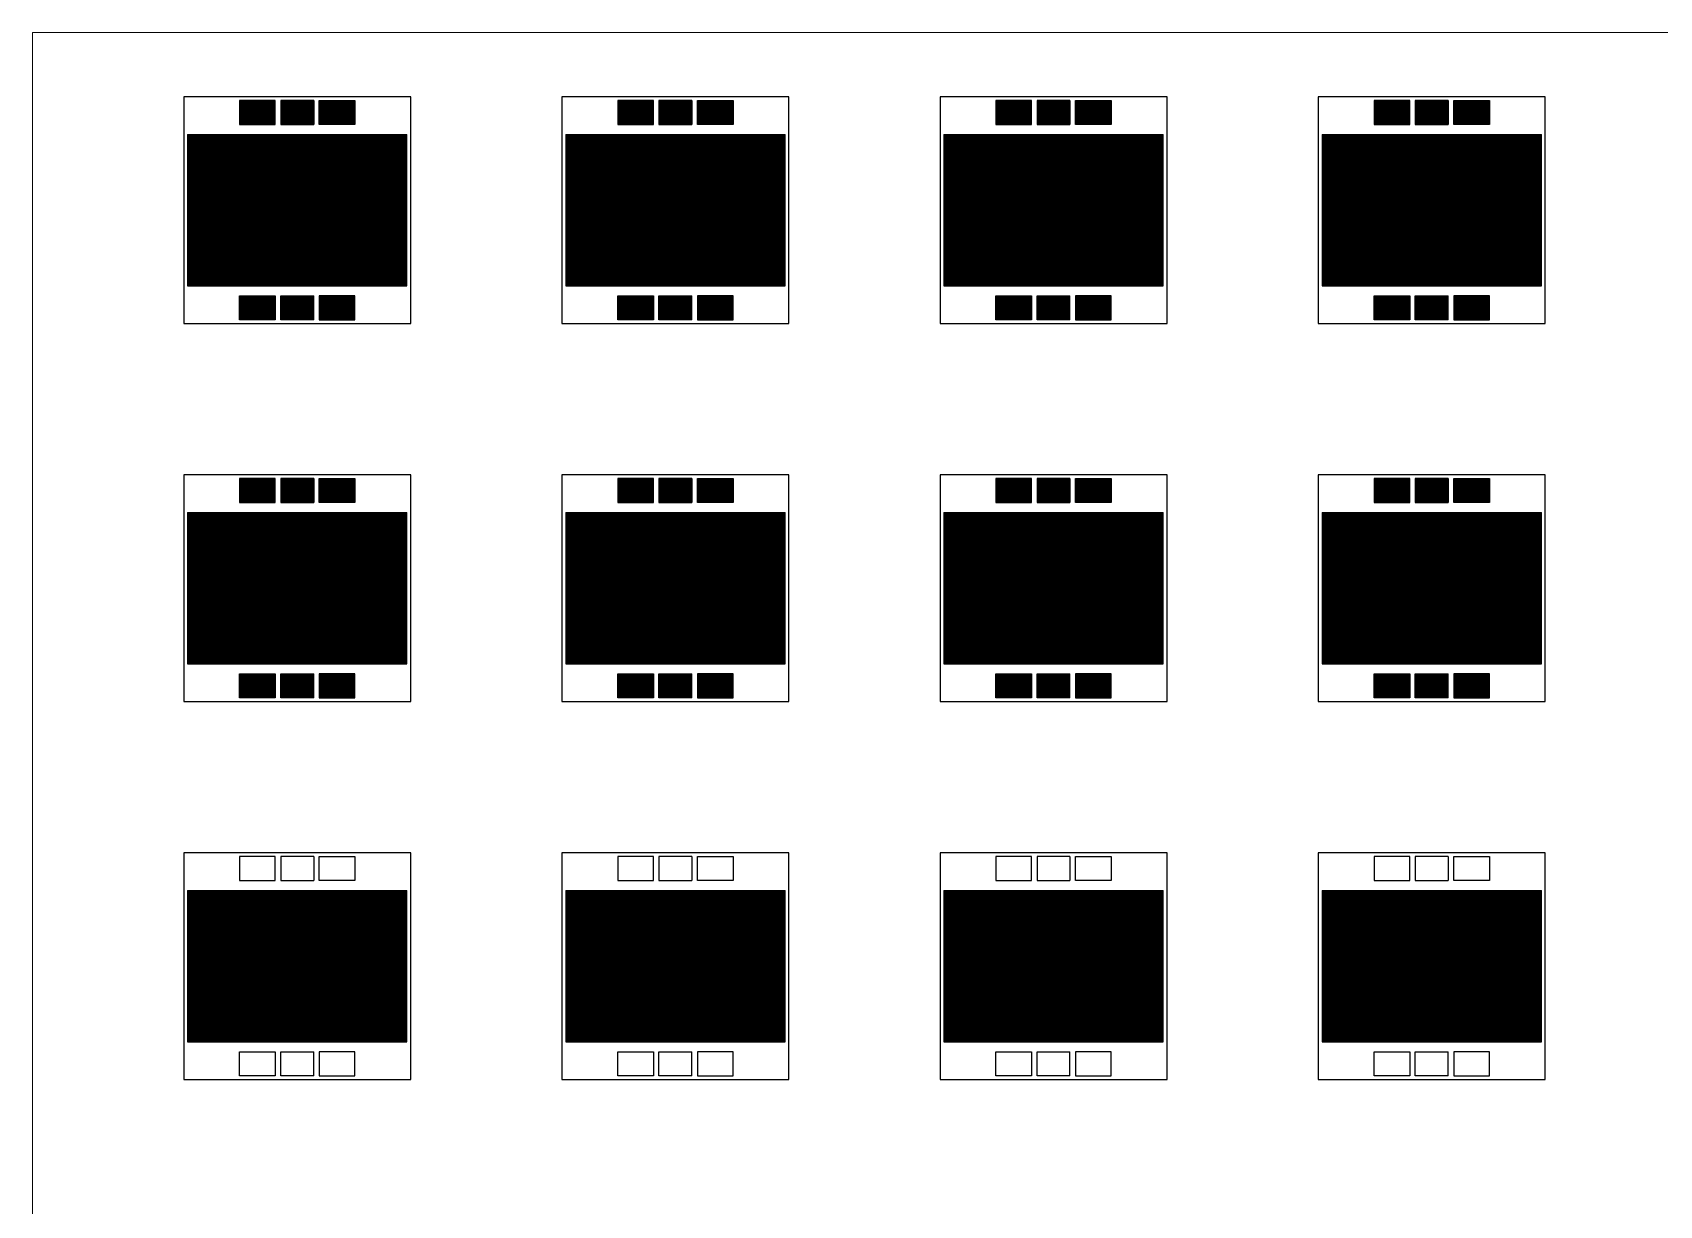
# Model space of a CAD drawing. Header units: inches. Extents: x -20 to 469, y -46 to 288.
# Drawn here: x -20 to 195.1, y 133.3 to 288.5 of the extents above; entities that cross this region are included whole.
import ezdxf

# ---------------------------------------------------------------- set-up
doc = ezdxf.new("R2010")
doc.units = ezdxf.units.IN
doc.header["$MEASUREMENT"] = 0
doc.layers.add('A3 Sheet', color=3, linetype='Continuous', lineweight=15)
doc.layers.add('glassOutline', color=50, linetype='Continuous')
doc.layers.add('TC-etch-lines', color=1, linetype='Continuous')

msp = doc.modelspace()

# ---------------------------------------------------------------- hatches: boundary and pattern name
at = {"layer": 'A3 Sheet'}
h = msp.add_hatch(dxfattribs=at)
h.set_pattern_fill('ANSI31', color=1, style=0)
h.paths.add_polyline_path([(12.0925, 279.50002), (7.38, 279.50002), (7.38, 276.34502), (12.0925, 276.34502)])
h.paths.add_polyline_path([(17.1725, 279.50002), (12.8275, 279.50002), (12.8275, 276.34502), (17.1725, 276.34502)])
h.paths.add_polyline_path([(22.62, 279.50002), (17.9075, 279.50002), (17.9075, 276.34502), (22.62, 276.34502)])
h.paths.add_polyline_path([(22.62, 253.65498), (17.9075, 253.65498), (17.9075, 250.49998), (22.62, 250.49998)])
h.paths.add_polyline_path([(17.1725, 253.65498), (12.8275, 253.65498), (12.8275, 250.49998), (17.1725, 250.49998)])
h.paths.add_polyline_path([(12.0925, 253.65498), (7.38, 253.65498), (7.38, 250.49998), (12.0925, 250.49998)])
h.paths.add_polyline_path([(12.0925, 229.50002), (7.38, 229.50002), (7.38, 226.34502), (12.0925, 226.34502)])
h.paths.add_polyline_path([(17.1725, 229.50002), (12.8275, 229.50002), (12.8275, 226.34502), (17.1725, 226.34502)])
h.paths.add_polyline_path([(22.62, 229.50002), (17.9075, 229.50002), (17.9075, 226.34502), (22.62, 226.34502)])
h.paths.add_polyline_path([(62.0925, 279.50002), (57.38, 279.50002), (57.38, 276.34502), (62.0925, 276.34502)])
h.paths.add_polyline_path([(67.1725, 279.50002), (62.8275, 279.50002), (62.8275, 276.34502), (67.1725, 276.34502)])
h.paths.add_polyline_path([(72.62, 279.50002), (67.9075, 279.50002), (67.9075, 276.34502), (72.62, 276.34502)])
h.paths.add_polyline_path([(72.62, 253.65498), (67.9075, 253.65498), (67.9075, 250.49998), (72.62, 250.49998)])
h.paths.add_polyline_path([(67.1725, 253.65498), (62.8275, 253.65498), (62.8275, 250.49998), (67.1725, 250.49998)])
h.paths.add_polyline_path([(62.0925, 253.65498), (57.38, 253.65498), (57.38, 250.49998), (62.0925, 250.49998)])
h.paths.add_polyline_path([(62.0925, 229.50002), (57.38, 229.50002), (57.38, 226.34502), (62.0925, 226.34502)])
h.paths.add_polyline_path([(67.1725, 229.50002), (62.8275, 229.50002), (62.8275, 226.34502), (67.1725, 226.34502)])
h.paths.add_polyline_path([(72.62, 229.50002), (67.9075, 229.50002), (67.9075, 226.34502), (72.62, 226.34502)])
h.paths.add_polyline_path([(12.0925, 203.65498), (7.38, 203.65498), (7.38, 200.49998), (12.0925, 200.49998)])
h.paths.add_polyline_path([(17.1725, 203.65498), (12.8275, 203.65498), (12.8275, 200.49998), (17.1725, 200.49998)])
h.paths.add_polyline_path([(22.62, 203.65498), (17.9075, 203.65498), (17.9075, 200.49998), (22.62, 200.49998)])
h.paths.add_polyline_path([(62.0925, 203.65498), (57.38, 203.65498), (57.38, 200.49998), (62.0925, 200.49998)])
h.paths.add_polyline_path([(67.1725, 203.65498), (62.8275, 203.65498), (62.8275, 200.49998), (67.1725, 200.49998)])
h.paths.add_polyline_path([(72.62, 203.65498), (67.9075, 203.65498), (67.9075, 200.49998), (72.62, 200.49998)])
h.paths.add_polyline_path([(112.0925, 229.50002), (107.38, 229.50002), (107.38, 226.34502), (112.0925, 226.34502)])
h.paths.add_polyline_path([(117.1725, 229.50002), (112.8275, 229.50002), (112.8275, 226.34502), (117.1725, 226.34502)])
h.paths.add_polyline_path([(122.62, 229.50002), (117.9075, 229.50002), (117.9075, 226.34502), (122.62, 226.34502)])
h.paths.add_polyline_path([(122.62, 253.65498), (117.9075, 253.65498), (117.9075, 250.49998), (122.62, 250.49998)])
h.paths.add_polyline_path([(117.1725, 253.65498), (112.8275, 253.65498), (112.8275, 250.49998), (117.1725, 250.49998)])
h.paths.add_polyline_path([(112.0925, 253.65498), (107.38, 253.65498), (107.38, 250.49998), (112.0925, 250.49998)])
h.paths.add_polyline_path([(112.0925, 279.50002), (107.38, 279.50002), (107.38, 276.34502), (112.0925, 276.34502)])
h.paths.add_polyline_path([(117.1725, 279.50002), (112.8275, 279.50002), (112.8275, 276.34502), (117.1725, 276.34502)])
h.paths.add_polyline_path([(122.62, 279.50002), (117.9075, 279.50002), (117.9075, 276.34502), (122.62, 276.34502)])
h.paths.add_polyline_path([(112.0925, 203.65498), (107.38, 203.65498), (107.38, 200.49998), (112.0925, 200.49998)])
h.paths.add_polyline_path([(117.1725, 203.65498), (112.8275, 203.65498), (112.8275, 200.49998), (117.1725, 200.49998)])
h.paths.add_polyline_path([(122.62, 203.65498), (117.9075, 203.65498), (117.9075, 200.49998), (122.62, 200.49998)])
h.paths.add_polyline_path([(162.0925, 253.65498), (157.38, 253.65498), (157.38, 250.49998), (162.0925, 250.49998)])
h.paths.add_polyline_path([(167.1725, 253.65498), (162.8275, 253.65498), (162.8275, 250.49998), (167.1725, 250.49998)])
h.paths.add_polyline_path([(172.62, 253.65498), (167.9075, 253.65498), (167.9075, 250.49998), (172.62, 250.49998)])
h.paths.add_polyline_path([(172.62, 279.50002), (167.9075, 279.50002), (167.9075, 276.34502), (172.62, 276.34502)])
h.paths.add_polyline_path([(167.1725, 279.50002), (162.8275, 279.50002), (162.8275, 276.34502), (167.1725, 276.34502)])
h.paths.add_polyline_path([(162.0925, 279.50002), (157.38, 279.50002), (157.38, 276.34502), (162.0925, 276.34502)])
h.paths.add_polyline_path([(162.0925, 203.65498), (157.38, 203.65498), (157.38, 200.49998), (162.0925, 200.49998)])
h.paths.add_polyline_path([(167.1725, 203.65498), (162.8275, 203.65498), (162.8275, 200.49998), (167.1725, 200.49998)])
h.paths.add_polyline_path([(172.62, 203.65498), (167.9075, 203.65498), (167.9075, 200.49998), (172.62, 200.49998)])
h.paths.add_polyline_path([(172.62, 229.50002), (167.9075, 229.50002), (167.9075, 226.34502), (172.62, 226.34502)])
h.paths.add_polyline_path([(167.1725, 229.50002), (162.8275, 229.50002), (162.8275, 226.34502), (167.1725, 226.34502)])
h.paths.add_polyline_path([(162.0925, 229.50002), (157.38, 229.50002), (157.38, 226.34502), (162.0925, 226.34502)])
h.paths.add_polyline_path([(212.0925, 279.50002), (207.38, 279.50002), (207.38, 276.34502), (212.0925, 276.34502)])
h.paths.add_polyline_path([(212.0925, 253.65498), (207.38, 253.65498), (207.38, 250.49998), (212.0925, 250.49998)])
h.paths.add_polyline_path([(217.1725, 253.65498), (212.8275, 253.65498), (212.8275, 250.49998), (217.1725, 250.49998)])
h.paths.add_polyline_path([(222.62, 253.65498), (217.9075, 253.65498), (217.9075, 250.49998), (222.62, 250.49998)])
h.paths.add_polyline_path([(222.62, 279.50002), (217.9075, 279.50002), (217.9075, 276.34502), (222.62, 276.34502)])
h.paths.add_polyline_path([(217.1725, 279.50002), (212.8275, 279.50002), (212.8275, 276.34502), (217.1725, 276.34502)])
h.paths.add_polyline_path([(262.0925, 279.50002), (257.38, 279.50002), (257.38, 276.34502), (262.0925, 276.34502)])
h.paths.add_polyline_path([(267.1725, 279.50002), (262.8275, 279.50002), (262.8275, 276.34502), (267.1725, 276.34502)])
h.paths.add_polyline_path([(272.62, 279.50002), (267.9075, 279.50002), (267.9075, 276.34502), (272.62, 276.34502)])
h.paths.add_polyline_path([(272.62, 253.65498), (267.9075, 253.65498), (267.9075, 250.49998), (272.62, 250.49998)])
h.paths.add_polyline_path([(267.1725, 253.65498), (262.8275, 253.65498), (262.8275, 250.49998), (267.1725, 250.49998)])
h.paths.add_polyline_path([(262.0925, 253.65498), (257.38, 253.65498), (257.38, 250.49998), (262.0925, 250.49998)])
h.paths.add_polyline_path([(312.0925, 253.65498), (307.38, 253.65498), (307.38, 250.49998), (312.0925, 250.49998)])
h.paths.add_polyline_path([(317.1725, 253.65498), (312.8275, 253.65498), (312.8275, 250.49998), (317.1725, 250.49998)])
h.paths.add_polyline_path([(322.62, 253.65498), (317.9075, 253.65498), (317.9075, 250.49998), (322.62, 250.49998)])
h.paths.add_polyline_path([(312.0925, 279.50002), (307.38, 279.50002), (307.38, 276.34502), (312.0925, 276.34502)])
h.paths.add_polyline_path([(322.62, 279.50002), (317.9075, 279.50002), (317.9075, 276.34502), (322.62, 276.34502)])
h.paths.add_polyline_path([(317.1725, 279.50002), (312.8275, 279.50002), (312.8275, 276.34502), (317.1725, 276.34502)])
h.paths.add_polyline_path([(322.62, 229.50002), (317.9075, 229.50002), (317.9075, 226.34502), (322.62, 226.34502)])
h.paths.add_polyline_path([(312.0925, 229.50002), (307.38, 229.50002), (307.38, 226.34502), (312.0925, 226.34502)])
h.paths.add_polyline_path([(317.1725, 229.50002), (312.8275, 229.50002), (312.8275, 226.34502), (317.1725, 226.34502)])
h.paths.add_polyline_path([(272.62, 229.50002), (267.9075, 229.50002), (267.9075, 226.34502), (272.62, 226.34502)])
h.paths.add_polyline_path([(262.0925, 229.50002), (257.38, 229.50002), (257.38, 226.34502), (262.0925, 226.34502)])
h.paths.add_polyline_path([(267.1725, 229.50002), (262.8275, 229.50002), (262.8275, 226.34502), (267.1725, 226.34502)])
h.paths.add_polyline_path([(212.0925, 229.50002), (207.38, 229.50002), (207.38, 226.34502), (212.0925, 226.34502)])
h.paths.add_polyline_path([(217.1725, 229.50002), (212.8275, 229.50002), (212.8275, 226.34502), (217.1725, 226.34502)])
h.paths.add_polyline_path([(222.62, 229.50002), (217.9075, 229.50002), (217.9075, 226.34502), (222.62, 226.34502)])
h.paths.add_polyline_path([(362.0925, 279.50002), (357.38, 279.50002), (357.38, 276.34502), (362.0925, 276.34502)])
h.paths.add_polyline_path([(372.62, 279.50002), (367.9075, 279.50002), (367.9075, 276.34502), (372.62, 276.34502)])
h.paths.add_polyline_path([(367.1725, 279.50002), (362.8275, 279.50002), (362.8275, 276.34502), (367.1725, 276.34502)])
h.paths.add_polyline_path([(362.0925, 253.65498), (357.38, 253.65498), (357.38, 250.49998), (362.0925, 250.49998)])
h.paths.add_polyline_path([(372.62, 253.65498), (367.9075, 253.65498), (367.9075, 250.49998), (372.62, 250.49998)])
h.paths.add_polyline_path([(367.1725, 253.65498), (362.8275, 253.65498), (362.8275, 250.49998), (367.1725, 250.49998)])
h.paths.add_polyline_path([(262.0925, 203.65498), (257.38, 203.65498), (257.38, 200.49998), (262.0925, 200.49998)])
h.paths.add_polyline_path([(272.62, 203.65498), (267.9075, 203.65498), (267.9075, 200.49998), (272.62, 200.49998)])
h.paths.add_polyline_path([(267.1725, 203.65498), (262.8275, 203.65498), (262.8275, 200.49998), (267.1725, 200.49998)])
h.paths.add_polyline_path([(212.0925, 203.65498), (207.38, 203.65498), (207.38, 200.49998), (212.0925, 200.49998)])
h.paths.add_polyline_path([(217.1725, 203.65498), (212.8275, 203.65498), (212.8275, 200.49998), (217.1725, 200.49998)])
h.paths.add_polyline_path([(222.62, 203.65498), (217.9075, 203.65498), (217.9075, 200.49998), (222.62, 200.49998)])
h.paths.add_polyline_path([(312.0925, 203.65498), (307.38, 203.65498), (307.38, 200.49998), (312.0925, 200.49998)])
h.paths.add_polyline_path([(317.1725, 203.65498), (312.8275, 203.65498), (312.8275, 200.49998), (317.1725, 200.49998)])
h.paths.add_polyline_path([(322.62, 203.65498), (317.9075, 203.65498), (317.9075, 200.49998), (322.62, 200.49998)])
h = msp.add_hatch(dxfattribs=at)
h.set_pattern_fill('ANSI31', color=1, style=0)
h.paths.add_polyline_path([(17.1725, 29.50002), (12.8275, 29.50002), (12.8275, 26.34502), (17.1725, 26.34502)])
h.paths.add_polyline_path([(22.62, 29.50002), (17.9075, 29.50002), (17.9075, 26.34502), (22.62, 26.34502)])
h.paths.add_polyline_path([(12.0925, 3.65498), (7.38, 3.65498), (7.38, 0.49998), (12.0925, 0.49998)])
h.paths.add_polyline_path([(17.1725, 3.65498), (12.8275, 3.65498), (12.8275, 0.49998), (17.1725, 0.49998)])
h.paths.add_polyline_path([(22.62, 3.65498), (17.9075, 3.65498), (17.9075, 0.49998), (22.62, 0.49998)])
h.paths.add_polyline_path([(62.0925, 3.65498), (57.38, 3.65498), (57.38, 0.49998), (62.0925, 0.49998)])
h.paths.add_polyline_path([(67.1725, 3.65498), (62.8275, 3.65498), (62.8275, 0.49998), (67.1725, 0.49998)])
h.paths.add_polyline_path([(72.62, 3.65498), (67.9075, 3.65498), (67.9075, 0.49998), (72.62, 0.49998)])
h.paths.add_polyline_path([(79.49982, 25.00312), (50.49978, 25.00296), (50.49981, 4.99704), (79.49986, 4.997)])
h.paths.add_polyline_path([(62.0925, 29.50002), (57.38, 29.50002), (57.38, 26.34502), (62.0925, 26.34502)])
h.paths.add_polyline_path([(67.1725, 29.50002), (62.8275, 29.50002), (62.8275, 26.34502), (67.1725, 26.34502)])
h.paths.add_polyline_path([(72.62, 29.50002), (67.9075, 29.50002), (67.9075, 26.34502), (72.62, 26.34502)])
h.paths.add_polyline_path([(72.62, 53.65498), (67.9075, 53.65498), (67.9075, 50.49998), (72.62, 50.49998)])
h.paths.add_polyline_path([(67.1725, 53.65498), (62.8275, 53.65498), (62.8275, 50.49998), (67.1725, 50.49998)])
h.paths.add_polyline_path([(62.0925, 53.65498), (57.38, 53.65498), (57.38, 50.49998), (62.0925, 50.49998)])
h.paths.add_polyline_path([(22.62, 53.65498), (17.9075, 53.65498), (17.9075, 50.49998), (22.62, 50.49998)])
h.paths.add_polyline_path([(17.1725, 53.65498), (12.8275, 53.65498), (12.8275, 50.49998), (17.1725, 50.49998)])
h.paths.add_polyline_path([(12.0925, 53.65498), (7.38, 53.65498), (7.38, 50.49998), (12.0925, 50.49998)])
h.paths.add_polyline_path([(29.49982, 75.00312), (0.49978, 75.00296), (0.49981, 54.99704), (29.49986, 54.997)])
h.paths.add_polyline_path([(22.62, 79.50002), (17.9075, 79.50002), (17.9075, 76.34502), (22.62, 76.34502)])
h.paths.add_polyline_path([(17.1725, 79.50002), (12.8275, 79.50002), (12.8275, 76.34502), (17.1725, 76.34502)])
h.paths.add_polyline_path([(12.0925, 79.50002), (7.38, 79.50002), (7.38, 76.34502), (12.0925, 76.34502)])
h.paths.add_polyline_path([(79.49982, 75.00312), (50.49978, 75.00296), (50.49981, 54.99704), (79.49986, 54.997)])
h.paths.add_polyline_path([(62.0925, 79.50002), (57.38, 79.50002), (57.38, 76.34502), (62.0925, 76.34502)])
h.paths.add_polyline_path([(67.1725, 79.50002), (62.8275, 79.50002), (62.8275, 76.34502), (67.1725, 76.34502)])
h.paths.add_polyline_path([(72.62, 79.50002), (67.9075, 79.50002), (67.9075, 76.34502), (72.62, 76.34502)])
h.paths.add_polyline_path([(129.49982, 25.00312), (100.49978, 25.00296), (100.49981, 4.99704), (129.49986, 4.997)])
h.paths.add_polyline_path([(112.0925, 29.50002), (107.38, 29.50002), (107.38, 26.34502), (112.0925, 26.34502)])
h.paths.add_polyline_path([(117.1725, 29.50002), (112.8275, 29.50002), (112.8275, 26.34502), (117.1725, 26.34502)])
h.paths.add_polyline_path([(122.62, 29.50002), (117.9075, 29.50002), (117.9075, 26.34502), (122.62, 26.34502)])
h.paths.add_polyline_path([(112.0925, 3.65498), (107.38, 3.65498), (107.38, 0.49998), (112.0925, 0.49998)])
h.paths.add_polyline_path([(117.1725, 3.65498), (112.8275, 3.65498), (112.8275, 0.49998), (117.1725, 0.49998)])
h.paths.add_polyline_path([(122.62, 3.65498), (117.9075, 3.65498), (117.9075, 0.49998), (122.62, 0.49998)])
h.paths.add_polyline_path([(179.49982, 25.00312), (150.49978, 25.00296), (150.49981, 4.99704), (179.49986, 4.997)])
h.paths.add_polyline_path([(179.49982, 75.00312), (150.49978, 75.00296), (150.49981, 54.99704), (179.49986, 54.997)])
h.paths.add_polyline_path([(129.49982, 75.00312), (100.49978, 75.00296), (100.49981, 54.99704), (129.49986, 54.997)])
h.paths.add_polyline_path([(129.49982, 125.00312), (100.49978, 125.00296), (100.49981, 104.99704), (129.49986, 104.997)])
h.paths.add_polyline_path([(179.49982, 125.00312), (150.49978, 125.00296), (150.49981, 104.99704), (179.49986, 104.997)])
h.paths.add_polyline_path([(79.49982, 125.00312), (50.49978, 125.00296), (50.49981, 104.99704), (79.49986, 104.997)])
h.paths.add_polyline_path([(29.49982, 125.00312), (0.49978, 125.00296), (0.49981, 104.99704), (29.49986, 104.997)])
h.paths.add_polyline_path([(229.49982, 75.00312), (200.49978, 75.00296), (200.49981, 54.99704), (229.49986, 54.997)])
h.paths.add_polyline_path([(229.49982, 125.00312), (200.49978, 125.00296), (200.49981, 104.99704), (229.49986, 104.997)])
h.paths.add_polyline_path([(279.49982, 125.00312), (250.49978, 125.00296), (250.49981, 104.99704), (279.49986, 104.997)])
h.paths.add_polyline_path([(279.49982, 75.00312), (250.49978, 75.00296), (250.49981, 54.99704), (279.49986, 54.997)])
h.paths.add_polyline_path([(279.49982, 25.00312), (250.49978, 25.00296), (250.49981, 4.99704), (279.49986, 4.997)])
h.paths.add_polyline_path([(229.49982, 25.00312), (200.49978, 25.00296), (200.49981, 4.99704), (229.49986, 4.997)])
h.paths.add_polyline_path([(329.49982, 25.00312), (300.49978, 25.00296), (300.49981, 4.99704), (329.49986, 4.997)])
h.paths.add_polyline_path([(379.49982, 25.00312), (350.49978, 25.00296), (350.49981, 4.99704), (379.49986, 4.997)])
h.paths.add_polyline_path([(379.49982, 75.00312), (350.49978, 75.00296), (350.49981, 54.99704), (379.49986, 54.997)])
h.paths.add_polyline_path([(329.49982, 75.00312), (300.49978, 75.00296), (300.49981, 54.99704), (329.49986, 54.997)])
h.paths.add_polyline_path([(329.49982, 125.00312), (300.49978, 125.00296), (300.49981, 104.99704), (329.49986, 104.997)])
h.paths.add_polyline_path([(379.49982, 125.00312), (350.49978, 125.00296), (350.49981, 104.99704), (379.49986, 104.997)])
h.paths.add_polyline_path([(379.49982, 175.00312), (350.49978, 175.00296), (350.49981, 154.99704), (379.49986, 154.997)])
h.paths.add_polyline_path([(329.49982, 175.00312), (300.49978, 175.00296), (300.49981, 154.99704), (329.49986, 154.997)])
h.paths.add_polyline_path([(279.49982, 175.00312), (250.49978, 175.00296), (250.49981, 154.99704), (279.49986, 154.997)])
h.paths.add_polyline_path([(229.49982, 175.00312), (200.49978, 175.00296), (200.49981, 154.99704), (229.49986, 154.997)])
h.paths.add_polyline_path([(179.49982, 175.00312), (150.49978, 175.00296), (150.49981, 154.99704), (179.49986, 154.997)])
h.paths.add_polyline_path([(129.49982, 175.00312), (100.49978, 175.00296), (100.49981, 154.99704), (129.49986, 154.997)])
h.paths.add_polyline_path([(79.49982, 175.00312), (50.49978, 175.00296), (50.49981, 154.99704), (79.49986, 154.997)])
h.paths.add_polyline_path([(29.49982, 175.00312), (0.49978, 175.00296), (0.49981, 154.99704), (29.49986, 154.997)])
h.paths.add_polyline_path([(29.49982, 225.00312), (0.49978, 225.00296), (0.49981, 204.99704), (29.49986, 204.997)])
h.paths.add_polyline_path([(79.49982, 225.00312), (50.49978, 225.00296), (50.49981, 204.99704), (79.49986, 204.997)])
h.paths.add_polyline_path([(129.49982, 225.00312), (100.49978, 225.00296), (100.49981, 204.99704), (129.49986, 204.997)])
h.paths.add_polyline_path([(179.49982, 225.00312), (150.49978, 225.00296), (150.49981, 204.99704), (179.49986, 204.997)])
h.paths.add_polyline_path([(229.49982, 225.00312), (200.49978, 225.00296), (200.49981, 204.99704), (229.49986, 204.997)])
h.paths.add_polyline_path([(279.49982, 225.00312), (250.49978, 225.00296), (250.49981, 204.99704), (279.49986, 204.997)])
h.paths.add_polyline_path([(329.49982, 225.00312), (300.49978, 225.00296), (300.49981, 204.99704), (329.49986, 204.997)])
h.paths.add_polyline_path([(379.49982, 225.00312), (350.49978, 225.00296), (350.49981, 204.99704), (379.49986, 204.997)])
h.paths.add_polyline_path([(29.49982, 275.00312), (0.49978, 275.00296), (0.49981, 254.99704), (29.49986, 254.997)])
h.paths.add_polyline_path([(79.49982, 275.00312), (50.49978, 275.00296), (50.49981, 254.99704), (79.49986, 254.997)])
h.paths.add_polyline_path([(129.49982, 275.00312), (100.49978, 275.00296), (100.49981, 254.99704), (129.49986, 254.997)])
h.paths.add_polyline_path([(179.49982, 275.00312), (150.49978, 275.00296), (150.49981, 254.99704), (179.49986, 254.997)])
h.paths.add_polyline_path([(229.49982, 275.00312), (200.49978, 275.00296), (200.49981, 254.99704), (229.49986, 254.997)])
h.paths.add_polyline_path([(279.49982, 275.00312), (250.49978, 275.00296), (250.49981, 254.99704), (279.49986, 254.997)])
h.paths.add_polyline_path([(329.49982, 275.00312), (300.49978, 275.00296), (300.49981, 254.99704), (329.49986, 254.997)])
h.paths.add_polyline_path([(379.49982, 275.00312), (350.49978, 275.00296), (350.49981, 254.99704), (379.49986, 254.997)])

# ---------------------------------------------------------------- linework, layer by layer
msp.add_lwpolyline([(400, 288.5), (-20, 288.5), (-20, -8.5), (400, -8.5)], close=True, dxfattribs=at)
at = {"layer": 'glassOutline', "color": 2}
for points in [[(0, 250), (30, 250), (30, 280), (0, 280)], [(50, 250), (80, 250), (80, 280), (50, 280)], [(100, 250), (130, 250), (130, 280), (100, 280)], [(150, 250), (180, 250), (180, 280), (150, 280)], [(0, 200), (30, 200), (30, 230), (0, 230)], [(50, 200), (80, 200), (80, 230), (50, 230)], [(100, 200), (130, 200), (130, 230), (100, 230)], [(150, 200), (180, 200), (180, 230), (150, 230)], [(0, 150), (30, 150), (30, 180), (0, 180)], [(50, 150), (80, 150), (80, 180), (50, 180)], [(100, 150), (130, 150), (130, 180), (100, 180)], [(150, 150), (180, 150), (180, 180), (150, 180)]]:
    msp.add_lwpolyline(points, close=True, dxfattribs=at)
at = {"layer": 'TC-etch-lines', "color": 1}
for p, q in [((12.0925, 279.50002), (7.38, 279.50002)), ((7.38, 279.50002), (7.38, 276.34502)), ((12.0925, 276.34502), (12.0925, 279.50002)), ((17.1725, 279.50002), (12.8275, 279.50002)), ((12.8275, 279.50002), (12.8275, 276.34502)), ((17.1725, 279.50002), (17.1725, 276.34502)), ((17.9075, 276.34502), (17.9075, 279.50002)), ((17.9075, 279.50002), (22.62, 279.50002)), ((22.62, 279.50002), (22.62, 276.34502)), ((62.0925, 279.50002), (57.38, 279.50002)), ((57.38, 279.50002), (57.38, 276.34502)), ((62.0925, 276.34502), (62.0925, 279.50002)), ((67.1725, 279.50002), (62.8275, 279.50002)), ((62.8275, 279.50002), (62.8275, 276.34502)), ((67.1725, 279.50002), (67.1725, 276.34502)), ((67.9075, 276.34502), (67.9075, 279.50002)), ((67.9075, 279.50002), (72.62, 279.50002)), ((72.62, 279.50002), (72.62, 276.34502)), ((112.0925, 279.50002), (107.38, 279.50002)), ((107.38, 279.50002), (107.38, 276.34502)), ((112.0925, 276.34502), (112.0925, 279.50002)), ((117.1725, 279.50002), (112.8275, 279.50002)), ((112.8275, 279.50002), (112.8275, 276.34502)), ((117.1725, 279.50002), (117.1725, 276.34502)), ((117.9075, 276.34502), (117.9075, 279.50002)), ((117.9075, 279.50002), (122.62, 279.50002)), ((122.62, 279.50002), (122.62, 276.34502)), ((162.0925, 279.50002), (157.38, 279.50002)), ((157.38, 279.50002), (157.38, 276.34502)), ((162.0925, 276.34502), (162.0925, 279.50002)), ((167.1725, 279.50002), (162.8275, 279.50002)), ((162.8275, 279.50002), (162.8275, 276.34502)), ((167.1725, 279.50002), (167.1725, 276.34502)), ((167.9075, 276.34502), (167.9075, 279.50002)), ((167.9075, 279.50002), (172.62, 279.50002)), ((172.62, 279.50002), (172.62, 276.34502)), ((7.38, 276.34502), (12.0925, 276.34502)), ((12.8275, 276.34502), (17.1725, 276.34502)), ((22.62, 276.34502), (17.9075, 276.34502)), ((57.38, 276.34502), (62.0925, 276.34502)), ((62.8275, 276.34502), (67.1725, 276.34502)), ((72.62, 276.34502), (67.9075, 276.34502)), ((107.38, 276.34502), (112.0925, 276.34502)), ((112.8275, 276.34502), (117.1725, 276.34502)), ((122.62, 276.34502), (117.9075, 276.34502)), ((157.38, 276.34502), (162.0925, 276.34502)), ((162.8275, 276.34502), (167.1725, 276.34502)), ((172.62, 276.34502), (167.9075, 276.34502)), ((0.49978, 275.00296), (29.49982, 275.00312)), ((0.49978, 275.00296), (0.49981, 254.99704)), ((29.49986, 254.997), (29.49982, 275.00312)), ((50.49978, 275.00296), (79.49982, 275.00312)), ((50.49978, 275.00296), (50.49981, 254.99704)), ((79.49986, 254.997), (79.49982, 275.00312)), ((100.49978, 275.00296), (129.49982, 275.00312)), ((100.49978, 275.00296), (100.49981, 254.99704)), ((129.49986, 254.997), (129.49982, 275.00312)), ((150.49978, 275.00296), (179.49982, 275.00312)), ((150.49978, 275.00296), (150.49981, 254.99704)), ((179.49986, 254.997), (179.49982, 275.00312)), ((0.49981, 254.99704), (29.49986, 254.997)), ((50.49981, 254.99704), (79.49986, 254.997)), ((100.49981, 254.99704), (129.49986, 254.997)), ((150.49981, 254.99704), (179.49986, 254.997)), ((7.38, 250.49998), (7.38, 253.65498)), ((7.38, 253.65498), (12.0925, 253.65498)), ((12.0925, 253.65498), (12.0925, 250.49998)), ((12.8275, 250.49998), (12.8275, 253.65498)), ((12.8275, 253.65498), (17.1725, 253.65498)), ((17.1725, 250.49998), (17.1725, 253.65498)), ((17.9075, 253.65498), (17.9075, 250.49998)), ((22.62, 253.65498), (17.9075, 253.65498)), ((22.62, 250.49998), (22.62, 253.65498)), ((57.38, 250.49998), (57.38, 253.65498)), ((57.38, 253.65498), (62.0925, 253.65498)), ((62.0925, 253.65498), (62.0925, 250.49998)), ((62.8275, 250.49998), (62.8275, 253.65498)), ((62.8275, 253.65498), (67.1725, 253.65498)), ((67.1725, 250.49998), (67.1725, 253.65498)), ((67.9075, 253.65498), (67.9075, 250.49998)), ((72.62, 253.65498), (67.9075, 253.65498)), ((72.62, 250.49998), (72.62, 253.65498)), ((107.38, 250.49998), (107.38, 253.65498)), ((107.38, 253.65498), (112.0925, 253.65498)), ((112.0925, 253.65498), (112.0925, 250.49998)), ((112.8275, 250.49998), (112.8275, 253.65498)), ((112.8275, 253.65498), (117.1725, 253.65498)), ((117.1725, 250.49998), (117.1725, 253.65498)), ((117.9075, 253.65498), (117.9075, 250.49998)), ((122.62, 253.65498), (117.9075, 253.65498)), ((122.62, 250.49998), (122.62, 253.65498)), ((157.38, 250.49998), (157.38, 253.65498)), ((157.38, 253.65498), (162.0925, 253.65498)), ((162.0925, 253.65498), (162.0925, 250.49998)), ((162.8275, 250.49998), (162.8275, 253.65498)), ((162.8275, 253.65498), (167.1725, 253.65498)), ((167.1725, 250.49998), (167.1725, 253.65498)), ((167.9075, 253.65498), (167.9075, 250.49998)), ((172.62, 253.65498), (167.9075, 253.65498)), ((172.62, 250.49998), (172.62, 253.65498)), ((12.0925, 250.49998), (7.38, 250.49998)), ((17.1725, 250.49998), (12.8275, 250.49998)), ((17.9075, 250.49998), (22.62, 250.49998)), ((62.0925, 250.49998), (57.38, 250.49998)), ((67.1725, 250.49998), (62.8275, 250.49998)), ((67.9075, 250.49998), (72.62, 250.49998)), ((112.0925, 250.49998), (107.38, 250.49998)), ((117.1725, 250.49998), (112.8275, 250.49998)), ((117.9075, 250.49998), (122.62, 250.49998)), ((162.0925, 250.49998), (157.38, 250.49998)), ((167.1725, 250.49998), (162.8275, 250.49998)), ((167.9075, 250.49998), (172.62, 250.49998)), ((12.0925, 229.50002), (7.38, 229.50002)), ((7.38, 229.50002), (7.38, 226.34502)), ((12.0925, 226.34502), (12.0925, 229.50002)), ((17.1725, 229.50002), (12.8275, 229.50002)), ((12.8275, 229.50002), (12.8275, 226.34502)), ((17.1725, 229.50002), (17.1725, 226.34502)), ((17.9075, 226.34502), (17.9075, 229.50002)), ((17.9075, 229.50002), (22.62, 229.50002)), ((22.62, 229.50002), (22.62, 226.34502)), ((62.0925, 229.50002), (57.38, 229.50002)), ((57.38, 229.50002), (57.38, 226.34502)), ((62.0925, 226.34502), (62.0925, 229.50002)), ((67.1725, 229.50002), (62.8275, 229.50002)), ((62.8275, 229.50002), (62.8275, 226.34502)), ((67.1725, 229.50002), (67.1725, 226.34502)), ((67.9075, 226.34502), (67.9075, 229.50002)), ((67.9075, 229.50002), (72.62, 229.50002)), ((72.62, 229.50002), (72.62, 226.34502)), ((112.0925, 229.50002), (107.38, 229.50002)), ((107.38, 229.50002), (107.38, 226.34502)), ((112.0925, 226.34502), (112.0925, 229.50002)), ((117.1725, 229.50002), (112.8275, 229.50002)), ((112.8275, 229.50002), (112.8275, 226.34502)), ((117.1725, 229.50002), (117.1725, 226.34502)), ((117.9075, 226.34502), (117.9075, 229.50002)), ((117.9075, 229.50002), (122.62, 229.50002)), ((122.62, 229.50002), (122.62, 226.34502)), ((162.0925, 229.50002), (157.38, 229.50002)), ((157.38, 229.50002), (157.38, 226.34502)), ((162.0925, 226.34502), (162.0925, 229.50002)), ((167.1725, 229.50002), (162.8275, 229.50002)), ((162.8275, 229.50002), (162.8275, 226.34502)), ((167.1725, 229.50002), (167.1725, 226.34502)), ((167.9075, 226.34502), (167.9075, 229.50002)), ((167.9075, 229.50002), (172.62, 229.50002)), ((172.62, 229.50002), (172.62, 226.34502)), ((7.38, 226.34502), (12.0925, 226.34502)), ((12.8275, 226.34502), (17.1725, 226.34502)), ((22.62, 226.34502), (17.9075, 226.34502)), ((57.38, 226.34502), (62.0925, 226.34502)), ((62.8275, 226.34502), (67.1725, 226.34502)), ((72.62, 226.34502), (67.9075, 226.34502)), ((107.38, 226.34502), (112.0925, 226.34502)), ((112.8275, 226.34502), (117.1725, 226.34502)), ((122.62, 226.34502), (117.9075, 226.34502)), ((157.38, 226.34502), (162.0925, 226.34502)), ((162.8275, 226.34502), (167.1725, 226.34502)), ((172.62, 226.34502), (167.9075, 226.34502)), ((0.49978, 225.00296), (29.49982, 225.00312)), ((0.49978, 225.00296), (0.49981, 204.99704)), ((29.49986, 204.997), (29.49982, 225.00312)), ((50.49978, 225.00296), (79.49982, 225.00312)), ((50.49978, 225.00296), (50.49981, 204.99704)), ((79.49986, 204.997), (79.49982, 225.00312)), ((100.49978, 225.00296), (129.49982, 225.00312)), ((100.49978, 225.00296), (100.49981, 204.99704)), ((129.49986, 204.997), (129.49982, 225.00312)), ((150.49978, 225.00296), (179.49982, 225.00312)), ((150.49978, 225.00296), (150.49981, 204.99704)), ((179.49986, 204.997), (179.49982, 225.00312)), ((0.49981, 204.99704), (29.49986, 204.997)), ((50.49981, 204.99704), (79.49986, 204.997)), ((100.49981, 204.99704), (129.49986, 204.997)), ((150.49981, 204.99704), (179.49986, 204.997)), ((7.38, 200.49998), (7.38, 203.65498)), ((7.38, 203.65498), (12.0925, 203.65498)), ((12.0925, 203.65498), (12.0925, 200.49998)), ((12.8275, 200.49998), (12.8275, 203.65498)), ((12.8275, 203.65498), (17.1725, 203.65498)), ((17.1725, 200.49998), (17.1725, 203.65498)), ((17.9075, 203.65498), (17.9075, 200.49998)), ((22.62, 203.65498), (17.9075, 203.65498)), ((22.62, 200.49998), (22.62, 203.65498)), ((57.38, 200.49998), (57.38, 203.65498)), ((57.38, 203.65498), (62.0925, 203.65498)), ((62.0925, 203.65498), (62.0925, 200.49998)), ((62.8275, 200.49998), (62.8275, 203.65498)), ((62.8275, 203.65498), (67.1725, 203.65498)), ((67.1725, 200.49998), (67.1725, 203.65498)), ((67.9075, 203.65498), (67.9075, 200.49998)), ((72.62, 203.65498), (67.9075, 203.65498)), ((72.62, 200.49998), (72.62, 203.65498)), ((107.38, 200.49998), (107.38, 203.65498)), ((107.38, 203.65498), (112.0925, 203.65498)), ((112.0925, 203.65498), (112.0925, 200.49998)), ((112.8275, 200.49998), (112.8275, 203.65498)), ((112.8275, 203.65498), (117.1725, 203.65498)), ((117.1725, 200.49998), (117.1725, 203.65498)), ((117.9075, 203.65498), (117.9075, 200.49998)), ((122.62, 203.65498), (117.9075, 203.65498)), ((122.62, 200.49998), (122.62, 203.65498)), ((157.38, 200.49998), (157.38, 203.65498)), ((157.38, 203.65498), (162.0925, 203.65498)), ((162.0925, 203.65498), (162.0925, 200.49998)), ((162.8275, 200.49998), (162.8275, 203.65498)), ((162.8275, 203.65498), (167.1725, 203.65498)), ((167.1725, 200.49998), (167.1725, 203.65498)), ((167.9075, 203.65498), (167.9075, 200.49998)), ((172.62, 203.65498), (167.9075, 203.65498)), ((172.62, 200.49998), (172.62, 203.65498)), ((12.0925, 200.49998), (7.38, 200.49998)), ((17.1725, 200.49998), (12.8275, 200.49998)), ((17.9075, 200.49998), (22.62, 200.49998)), ((62.0925, 200.49998), (57.38, 200.49998)), ((67.1725, 200.49998), (62.8275, 200.49998)), ((67.9075, 200.49998), (72.62, 200.49998)), ((112.0925, 200.49998), (107.38, 200.49998)), ((117.1725, 200.49998), (112.8275, 200.49998)), ((117.9075, 200.49998), (122.62, 200.49998)), ((162.0925, 200.49998), (157.38, 200.49998)), ((167.1725, 200.49998), (162.8275, 200.49998)), ((167.9075, 200.49998), (172.62, 200.49998)), ((12.0925, 179.50002), (7.38, 179.50002)), ((7.38, 179.50002), (7.38, 176.34502)), ((12.0925, 176.34502), (12.0925, 179.50002)), ((17.1725, 179.50002), (12.8275, 179.50002)), ((12.8275, 179.50002), (12.8275, 176.34502)), ((17.1725, 179.50002), (17.1725, 176.34502)), ((17.9075, 176.34502), (17.9075, 179.50002)), ((17.9075, 179.50002), (22.62, 179.50002)), ((22.62, 179.50002), (22.62, 176.34502)), ((62.0925, 179.50002), (57.38, 179.50002)), ((57.38, 179.50002), (57.38, 176.34502)), ((62.0925, 176.34502), (62.0925, 179.50002)), ((67.1725, 179.50002), (62.8275, 179.50002)), ((62.8275, 179.50002), (62.8275, 176.34502)), ((67.1725, 179.50002), (67.1725, 176.34502)), ((67.9075, 176.34502), (67.9075, 179.50002)), ((67.9075, 179.50002), (72.62, 179.50002)), ((72.62, 179.50002), (72.62, 176.34502)), ((112.0925, 179.50002), (107.38, 179.50002)), ((107.38, 179.50002), (107.38, 176.34502)), ((112.0925, 176.34502), (112.0925, 179.50002)), ((117.1725, 179.50002), (112.8275, 179.50002)), ((112.8275, 179.50002), (112.8275, 176.34502)), ((117.1725, 179.50002), (117.1725, 176.34502)), ((117.9075, 176.34502), (117.9075, 179.50002)), ((117.9075, 179.50002), (122.62, 179.50002)), ((122.62, 179.50002), (122.62, 176.34502)), ((162.0925, 179.50002), (157.38, 179.50002)), ((157.38, 179.50002), (157.38, 176.34502)), ((162.0925, 176.34502), (162.0925, 179.50002)), ((167.1725, 179.50002), (162.8275, 179.50002)), ((162.8275, 179.50002), (162.8275, 176.34502)), ((167.1725, 179.50002), (167.1725, 176.34502)), ((167.9075, 176.34502), (167.9075, 179.50002)), ((167.9075, 179.50002), (172.62, 179.50002)), ((172.62, 179.50002), (172.62, 176.34502)), ((0.49978, 175.00296), (29.49982, 175.00312)), ((0.49978, 175.00296), (0.49981, 154.99704)), ((7.38, 176.34502), (12.0925, 176.34502)), ((12.8275, 176.34502), (17.1725, 176.34502)), ((22.62, 176.34502), (17.9075, 176.34502)), ((29.49986, 154.997), (29.49982, 175.00312)), ((50.49978, 175.00296), (79.49982, 175.00312)), ((50.49978, 175.00296), (50.49981, 154.99704)), ((57.38, 176.34502), (62.0925, 176.34502)), ((62.8275, 176.34502), (67.1725, 176.34502)), ((72.62, 176.34502), (67.9075, 176.34502)), ((79.49986, 154.997), (79.49982, 175.00312)), ((100.49978, 175.00296), (129.49982, 175.00312)), ((100.49978, 175.00296), (100.49981, 154.99704)), ((107.38, 176.34502), (112.0925, 176.34502)), ((112.8275, 176.34502), (117.1725, 176.34502)), ((122.62, 176.34502), (117.9075, 176.34502)), ((129.49986, 154.997), (129.49982, 175.00312)), ((150.49978, 175.00296), (179.49982, 175.00312)), ((150.49978, 175.00296), (150.49981, 154.99704)), ((157.38, 176.34502), (162.0925, 176.34502)), ((162.8275, 176.34502), (167.1725, 176.34502)), ((172.62, 176.34502), (167.9075, 176.34502)), ((179.49986, 154.997), (179.49982, 175.00312)), ((0.49981, 154.99704), (29.49986, 154.997)), ((50.49981, 154.99704), (79.49986, 154.997)), ((100.49981, 154.99704), (129.49986, 154.997)), ((150.49981, 154.99704), (179.49986, 154.997)), ((7.38, 150.49998), (7.38, 153.65498)), ((7.38, 153.65498), (12.0925, 153.65498)), ((12.0925, 153.65498), (12.0925, 150.49998)), ((12.8275, 150.49998), (12.8275, 153.65498)), ((12.8275, 153.65498), (17.1725, 153.65498)), ((17.1725, 150.49998), (17.1725, 153.65498)), ((17.9075, 153.65498), (17.9075, 150.49998)), ((22.62, 153.65498), (17.9075, 153.65498)), ((22.62, 150.49998), (22.62, 153.65498)), ((57.38, 150.49998), (57.38, 153.65498)), ((57.38, 153.65498), (62.0925, 153.65498)), ((62.0925, 153.65498), (62.0925, 150.49998)), ((62.8275, 150.49998), (62.8275, 153.65498)), ((62.8275, 153.65498), (67.1725, 153.65498)), ((67.1725, 150.49998), (67.1725, 153.65498)), ((67.9075, 153.65498), (67.9075, 150.49998)), ((72.62, 153.65498), (67.9075, 153.65498)), ((72.62, 150.49998), (72.62, 153.65498)), ((107.38, 150.49998), (107.38, 153.65498)), ((107.38, 153.65498), (112.0925, 153.65498)), ((112.0925, 153.65498), (112.0925, 150.49998)), ((112.8275, 150.49998), (112.8275, 153.65498)), ((112.8275, 153.65498), (117.1725, 153.65498)), ((117.1725, 150.49998), (117.1725, 153.65498)), ((117.9075, 153.65498), (117.9075, 150.49998)), ((122.62, 153.65498), (117.9075, 153.65498)), ((122.62, 150.49998), (122.62, 153.65498)), ((157.38, 150.49998), (157.38, 153.65498)), ((157.38, 153.65498), (162.0925, 153.65498)), ((162.0925, 153.65498), (162.0925, 150.49998)), ((162.8275, 150.49998), (162.8275, 153.65498)), ((162.8275, 153.65498), (167.1725, 153.65498)), ((167.1725, 150.49998), (167.1725, 153.65498)), ((167.9075, 153.65498), (167.9075, 150.49998)), ((172.62, 153.65498), (167.9075, 153.65498)), ((172.62, 150.49998), (172.62, 153.65498)), ((12.0925, 150.49998), (7.38, 150.49998)), ((17.1725, 150.49998), (12.8275, 150.49998)), ((17.9075, 150.49998), (22.62, 150.49998)), ((62.0925, 150.49998), (57.38, 150.49998)), ((67.1725, 150.49998), (62.8275, 150.49998)), ((67.9075, 150.49998), (72.62, 150.49998)), ((112.0925, 150.49998), (107.38, 150.49998)), ((117.1725, 150.49998), (112.8275, 150.49998)), ((117.9075, 150.49998), (122.62, 150.49998)), ((162.0925, 150.49998), (157.38, 150.49998)), ((167.1725, 150.49998), (162.8275, 150.49998)), ((167.9075, 150.49998), (172.62, 150.49998))]:
    msp.add_line(p, q, dxfattribs=at)

doc.saveas('drawing.dxf')
